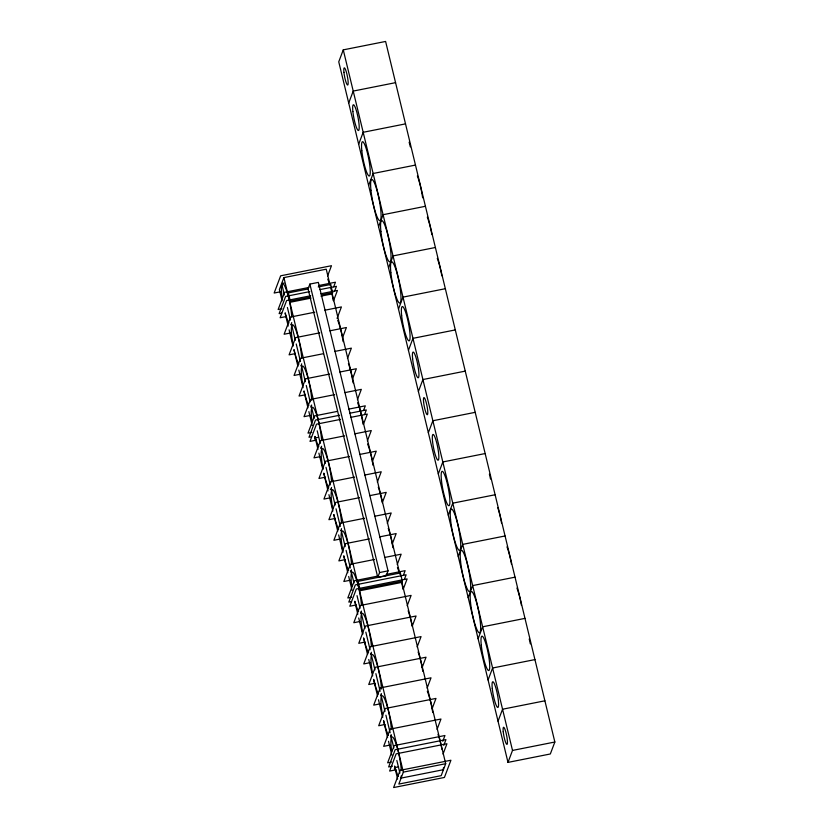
<?xml version="1.0" encoding="UTF-8"?>
<svg xmlns="http://www.w3.org/2000/svg" width="829" height="829" viewBox="0 0 829 829"><rect width="100%" height="100%" fill="white"/><g stroke="black" fill="none" stroke-linecap="round" stroke-linejoin="round"><path stroke-width="1.24" d="M343.268 49.864L338.75 61.823L507.99 762.39L550.332 753.975L554.85 742.017L385.609 41.45L343.268 49.864L512.509 750.432L507.99 762.39M348.708 103.034L353.227 91.076L395.557 82.662M329.88 284.285L326.232 269.187L283.901 277.601L279.373 289.559L282.109 300.886M287.881 294.088L288.326 292.886L308.253 288.927M288.326 292.886L290.326 301.134L289.87 302.326L311.041 298.119M358.656 144.246L363.185 132.288L405.516 123.873M309.88 284.078L308.067 288.865L377.755 577.326L386.221 575.647L388.034 570.86L318.346 282.399L309.88 284.078L379.568 572.549L377.755 577.326M327.559 276.047L331.465 265.715L280.658 275.808L274.15 293.031L280.503 291.777M330.222 285.673L330.667 284.482L318.212 286.948M368.615 185.447L373.133 173.489L415.474 165.075M333.714 286.793L335.444 282.202L318.937 285.487M330.667 284.482L332.657 292.72L332.211 293.912L320.999 296.14M334.709 290.917L336.439 286.326L319.932 289.601M333.527 300.772L337.434 290.44L320.927 293.725M337.082 318.409L341.413 306.927L324.906 310.212M378.573 226.659L383.091 214.701L425.432 206.286M342.491 337.859L346.398 327.528L329.88 330.812M314.761 439.111L315.217 437.919L317.704 437.422M347.465 358.47L351.372 348.139L334.864 351.413M388.532 267.871L393.05 255.912L435.38 247.498M352.449 379.071L356.356 368.739L339.838 372.024M357.423 399.682L361.33 389.35L344.823 392.625M398.48 309.082L402.998 297.124L445.339 288.71M363.579 410.417L365.309 405.827L348.802 409.111M364.573 414.541L366.304 409.951L349.797 413.236M363.403 424.407L367.299 414.075L350.791 417.35M367.382 440.883L371.288 430.552L354.771 433.836M408.438 350.294L412.956 338.336L455.297 329.921M372.356 461.494L376.262 451.163L359.755 454.437M377.34 482.095L381.236 471.763L364.729 475.048M418.396 391.495L422.914 379.537L465.256 371.123M382.314 502.706L386.221 492.374L369.703 495.649M357.568 582.559L358.024 581.357L400.355 572.943L402.345 581.191L401.899 582.383L359.558 590.797L360.014 589.595L358.024 581.357M387.288 523.306L391.195 512.975L374.687 516.26M428.344 432.707L432.873 420.749L475.204 412.334M392.272 543.907L396.169 533.575L379.661 536.86M397.246 564.518L401.153 554.186L384.635 557.461M399.91 574.145L400.355 572.943M438.303 473.919L442.821 461.96L485.162 453.546M403.402 575.264L405.132 570.663L386.086 574.456M404.397 579.378L406.127 574.787L355.32 584.88L348.812 602.103L351.361 601.605M403.215 589.243L407.122 578.911L356.315 589.004L349.807 606.227L356.159 604.963M407.205 605.73L411.111 595.398L360.304 605.491L353.796 622.714L360.149 621.449M448.261 515.13L452.779 503.172L495.12 494.758M412.179 626.33L416.085 615.999L365.278 626.092L358.77 643.314L365.123 642.05M417.153 646.941L421.059 636.599L370.252 646.703L363.744 663.925L370.097 662.661M458.219 556.342L462.737 544.384L505.068 535.969M422.137 667.542L426.044 657.21L375.236 667.304L368.729 684.526L375.081 683.262M394.407 768.794L394.863 767.592L398.594 766.856M427.111 688.143L431.018 677.811L380.21 687.915L373.703 705.127L380.055 703.873M468.167 597.543L472.685 585.585L515.027 577.171M283.901 277.601L403.36 772.12L398.842 784.079L441.183 775.664L445.701 763.706L401.619 581.253M432.096 708.754L435.992 698.422L385.195 708.515L378.687 725.738L385.029 724.473M437.07 729.354L440.976 719.023L390.169 729.116L383.661 746.338L390.013 745.074M478.126 638.755L482.644 626.797L524.985 618.382M442.79 741.25L444.955 735.51L394.148 745.603L387.64 762.825L391.454 762.069M443.784 745.364L445.95 739.623L395.143 749.727L388.635 766.949L392.449 766.193M443.038 754.079L446.945 743.748L396.138 753.841L389.63 771.063L395.982 769.799M488.084 679.967L492.602 668.008L534.943 659.594M498.042 721.178L502.561 709.22L544.891 700.806M284.129 283.083L281.632 283.58L284.378 294.906M308.771 287.497L284.637 292.295L278.129 309.518L281.943 308.761M309.766 291.621L285.632 296.419L279.124 313.642L281.663 313.134M310.761 295.746L286.627 300.544L280.119 317.756L286.471 316.502M290.326 301.134L310.243 297.176M321.455 294.948L332.657 292.72M314.74 312.222L290.616 317.02L284.109 334.242L290.461 332.978M319.725 332.833L295.59 337.631L289.083 354.853L295.435 353.589M323.434 353.693L300.564 358.232L294.057 375.454L300.409 374.19M329.683 374.045L305.549 378.832L299.041 396.055L305.393 394.801M334.657 394.645L310.523 399.443L304.015 416.666L310.367 415.402M337.372 411.381L314.502 415.93L307.994 433.142L311.808 432.386M339.631 415.246L315.497 420.044L308.989 437.266L311.538 436.759M340.626 419.37L316.502 424.168L309.994 441.391L316.336 440.126M344.615 435.857L320.481 440.655L313.973 457.877L320.326 456.613M349.589 456.458L325.455 461.256L318.947 478.478L325.3 477.214M354.563 477.069L330.439 481.856L323.932 499.079L330.274 497.825M359.548 497.669L335.413 502.467L328.906 519.69L335.258 518.426M364.522 518.27L340.387 523.068L333.88 540.29L340.232 539.026M369.496 538.881L345.372 543.679L338.864 560.901L345.206 559.637M374.48 559.482L350.346 564.28L343.838 581.502L350.19 580.238M379.568 572.549L388.034 570.86M377.195 576.217L354.325 580.766L347.817 597.989L351.631 597.232M360.014 589.595L402.345 581.191M403.36 772.12L445.701 763.706M512.509 750.432L554.85 742.017M401.101 778.099L443.442 769.685M330.792 288.067L331.403 290.585M332.014 293.093L399.796 573.699M287.414 307.486L290.451 320.077M291.362 323.849L295.321 340.211M296.233 343.983L300.481 361.599M301.393 365.371L305.352 381.734M306.264 385.506L310.212 401.868M311.124 405.64L314.16 418.22M317.206 430.8L320.243 443.391M321.155 447.163L325.103 463.525M326.015 467.297L330.274 484.913M331.185 488.685L335.134 505.048M336.046 508.819L340.304 526.436M341.216 530.208L345.175 546.57M346.087 550.342L350.335 567.958M350.947 570.476L353.983 583.056M357.03 595.647L360.066 608.227M360.978 611.999L364.926 628.361M365.838 632.133L370.097 649.749M371.009 653.521L374.957 669.884M375.869 673.656L380.128 691.272M381.039 695.054L384.988 711.406M385.899 715.178L390.158 732.795M390.77 735.313L393.806 747.903M396.842 760.483L399.889 773.063M285.155 313.466L288.191 326.056M289.103 329.828L293.062 346.19M293.974 349.962L297.922 366.314M298.834 370.097L303.093 387.713M304.005 391.485L307.953 407.847M308.865 411.619L312.212 425.464M314.947 436.779L317.984 449.37M318.896 453.142L322.844 469.504M323.756 473.276L328.015 490.892M328.926 494.664L332.875 511.027M333.786 514.799L337.745 531.161M338.657 534.933L342.905 552.549M343.817 556.321L347.776 572.684M348.688 576.456L352.035 590.3M354.771 601.626L357.807 614.206M358.719 617.978L362.667 634.34M363.579 638.112L367.537 654.475M368.75 659.501L372.698 675.863M373.61 679.635L377.568 695.997M378.48 699.769L382.729 717.386M383.64 721.157L387.599 737.52M388.511 741.292L391.848 755.136M394.583 766.462L397.63 779.042M427.318 217.167A20.984 3.347 78.8 0 1 431.878 234.576M417.36 175.966A20.984 3.347 78.8 0 1 422.635 197.789M409.132 142.205A17.492 2.788 78.8 0 1 410.334 146.888M437.277 258.379A20.984 3.347 78.8 0 1 441.836 275.788M497.773 507.742A20.984 3.347 78.8 0 1 501.566 523.047M489.39 474.157A17.492 2.788 78.8 0 1 490.509 479.048M506.965 546.85A20.984 3.347 78.8 0 1 511.524 564.259M516.923 588.062A20.984 3.347 78.8 0 1 521.482 605.46M529.213 638.993A17.492 2.788 78.8 0 1 530.332 643.884M348.418 363.506A20.984 3.347 78.8 0 1 353.092 382.863M357.62 402.77A20.984 3.347 78.8 0 1 363.05 424.075M337.704 320.346A20.984 3.347 78.8 0 1 343.144 341.662M327.745 279.145A20.984 3.347 78.8 0 1 329.268 283.342M331.797 292.979A20.984 3.347 78.8 0 1 333.185 300.45M427.308 691.241A20.984 3.347 78.8 0 1 432.738 712.546M438.013 734.39A20.984 3.347 78.8 0 1 441.919 749.281M443.556 767.488A20.984 3.347 78.8 0 1 442.769 769.571M418.106 651.977A20.984 3.347 78.8 0 1 422.78 671.335M408.148 610.766A20.984 3.347 78.8 0 1 412.054 625.657M367.568 443.981A20.984 3.347 78.8 0 1 373.009 465.287M378.283 487.131A20.984 3.347 78.8 0 1 382.179 502.022M397.433 567.606A20.984 3.347 78.8 0 1 398.956 571.813M401.485 581.44A20.984 3.347 78.8 0 1 402.873 588.911M388.241 528.342A20.984 3.347 78.8 0 1 392.915 547.71M348.636 570.321A20.984 3.347 78.8 0 1 343.838 555.731M342.895 551.244A20.984 3.347 78.8 0 1 343.724 532.021A20.984 3.347 78.8 0 1 351.496 564.197M351.444 569.855A20.984 3.347 78.8 0 1 350.657 571.937M358.584 611.533A20.984 3.347 78.8 0 1 354.853 601.212M351.859 586.528A20.984 3.347 78.8 0 1 354.366 574.435A20.984 3.347 78.8 0 1 361.454 605.398M361.392 611.066A20.984 3.347 78.8 0 1 360.605 613.149M338.678 529.109A20.984 3.347 78.8 0 1 333.88 514.519M332.657 508.529A20.984 3.347 78.8 0 1 333.932 491.069A20.984 3.347 78.8 0 1 341.538 522.985M341.486 528.643A20.984 3.347 78.8 0 1 340.698 530.726M331.527 487.431A20.984 3.347 78.8 0 1 330.263 489.597M328.719 487.898A20.984 3.347 78.8 0 1 323.921 473.307M322.978 468.82A20.984 3.347 78.8 0 1 323.818 449.598A20.984 3.347 78.8 0 1 331.59 481.773M368.542 652.744A20.984 3.347 78.8 0 1 363.744 638.143M362.801 633.667A20.984 3.347 78.8 0 1 363.63 614.434A20.984 3.347 78.8 0 1 371.402 646.61M371.351 652.278A20.984 3.347 78.8 0 1 370.563 654.361M378.501 693.946A20.984 3.347 78.8 0 1 373.703 679.355M372.48 673.366A20.984 3.347 78.8 0 1 373.931 656.195A20.984 3.347 78.8 0 1 381.423 688.972M381.309 693.479A20.984 3.347 78.8 0 1 380.521 695.572M398.407 776.369A20.984 3.347 78.8 0 1 394.677 766.048M391.682 751.364A20.984 3.347 78.8 0 1 394.189 739.271A20.984 3.347 78.8 0 1 401.277 770.245M401.215 775.903A20.984 3.347 78.8 0 1 400.428 777.985M388.459 735.157A20.984 3.347 78.8 0 1 383.661 720.567M382.718 716.08A20.984 3.347 78.8 0 1 383.547 696.857A20.984 3.347 78.8 0 1 391.319 729.033M391.267 734.691A20.984 3.347 78.8 0 1 390.48 736.774M288.896 323.061A20.984 3.347 78.8 0 1 285.166 312.751M282.171 298.057A20.984 3.347 78.8 0 1 284.679 285.964A20.984 3.347 78.8 0 1 291.767 316.937M291.704 322.595A20.984 3.347 78.8 0 1 290.689 324.781M298.854 364.273A20.984 3.347 78.8 0 1 294.057 349.683M293.114 345.196A20.984 3.347 78.8 0 1 293.943 325.973A20.984 3.347 78.8 0 1 301.715 358.149M301.663 363.807A20.984 3.347 78.8 0 1 300.875 365.89M318.771 446.696A20.984 3.347 78.8 0 1 315.03 436.375M312.036 421.692A20.984 3.347 78.8 0 1 314.543 409.588A20.984 3.347 78.8 0 1 321.631 440.562M321.579 446.23A20.984 3.347 78.8 0 1 320.782 448.313M308.813 405.485A20.984 3.347 78.8 0 1 304.015 390.884M302.792 384.905A20.984 3.347 78.8 0 1 304.243 367.734A20.984 3.347 78.8 0 1 311.735 400.5M311.621 405.018A20.984 3.347 78.8 0 1 310.834 407.101M400.127 770.328L393.62 787.55L444.417 777.457L450.924 760.234L400.127 770.328M380.905 231.467A20.984 3.347 78.8 0 0 389.879 261.881A20.984 3.347 78.8 0 0 386.635 230.514A20.984 3.347 78.8 0 0 380.905 231.467M370.957 190.255A20.984 3.347 78.8 0 0 379.931 220.669A20.984 3.347 78.8 0 0 376.677 189.302A20.984 3.347 78.8 0 0 370.957 190.255M361.817 150.681A17.492 2.788 78.8 0 0 369.288 176.028A17.492 2.788 78.8 0 0 366.584 149.894A17.492 2.788 78.8 0 0 361.817 150.681M352.874 111.521A13.119 2.093 78.8 0 0 358.491 130.526A13.119 2.093 78.8 0 0 356.46 110.931A13.119 2.093 78.8 0 0 352.874 111.521M343.942 72.361A8.746 1.399 78.8 0 0 347.683 85.024A8.746 1.399 78.8 0 0 346.335 71.957A8.746 1.399 78.8 0 0 343.942 72.361M412.614 358.781A13.119 2.093 78.8 0 0 418.22 377.786A13.119 2.093 78.8 0 0 416.189 358.18A13.119 2.093 78.8 0 0 412.614 358.781M401.64 315.528A17.492 2.788 78.8 0 0 409.111 340.864A17.492 2.788 78.8 0 0 406.407 314.73A17.492 2.788 78.8 0 0 401.64 315.528M390.863 272.679A20.984 3.347 78.8 0 0 399.837 303.082A20.984 3.347 78.8 0 0 396.594 271.725A20.984 3.347 78.8 0 0 390.863 272.679M450.593 519.938A20.984 3.347 78.8 0 0 459.577 550.342A20.984 3.347 78.8 0 0 456.323 518.985A20.984 3.347 78.8 0 0 450.593 519.938M441.453 480.364A17.492 2.788 78.8 0 0 448.935 505.7A17.492 2.788 78.8 0 0 446.23 479.566A17.492 2.788 78.8 0 0 441.453 480.364M432.52 441.194A13.119 2.093 78.8 0 0 438.137 460.199A13.119 2.093 78.8 0 0 436.106 440.603A13.119 2.093 78.8 0 0 432.52 441.194M423.588 402.034A8.746 1.399 78.8 0 0 427.329 414.707A8.746 1.399 78.8 0 0 425.971 401.64A8.746 1.399 78.8 0 0 423.588 402.034M460.551 561.15A20.984 3.347 78.8 0 0 469.525 591.554A20.984 3.347 78.8 0 0 466.281 560.197A20.984 3.347 78.8 0 0 460.551 561.15M470.509 602.351A20.984 3.347 78.8 0 0 479.483 632.765A20.984 3.347 78.8 0 0 476.24 601.398A20.984 3.347 78.8 0 0 470.509 602.351M481.276 645.2A17.492 2.788 78.8 0 0 488.758 670.537A17.492 2.788 78.8 0 0 486.053 644.402A17.492 2.788 78.8 0 0 481.276 645.2M492.26 688.453A13.119 2.093 78.8 0 0 497.866 707.458A13.119 2.093 78.8 0 0 495.835 687.863A13.119 2.093 78.8 0 0 492.26 688.453M503.234 731.706A8.746 1.399 78.8 0 0 506.975 744.38A8.746 1.399 78.8 0 0 505.617 731.313A8.746 1.399 78.8 0 0 503.234 731.706"/></g></svg>
